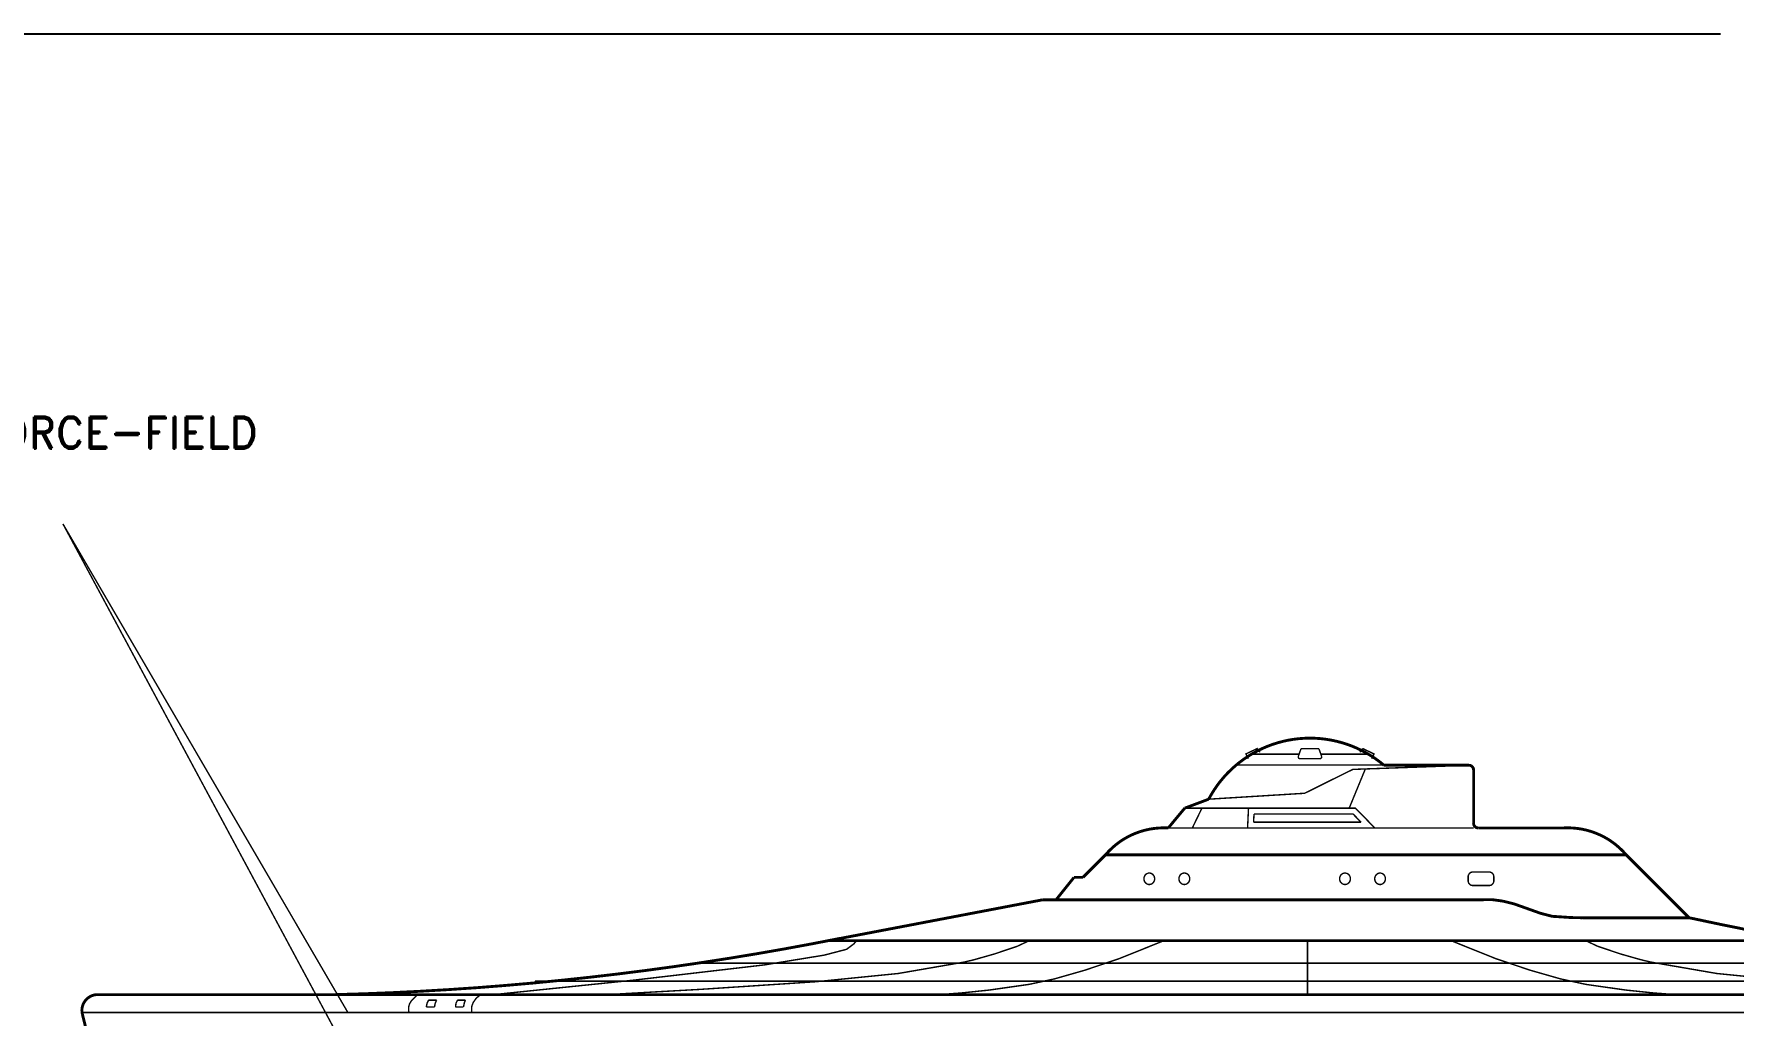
# Model space of a CAD drawing. Extents: x 0.8 to 42.3, y -0.1 to 32.5.
# Drawn here: x 16.12 to 23.71, y 9.27 to 13.65 of the extents above; entities that cross this region are included whole.
import ezdxf

# ---------------------------------------------------------------- set-up
doc = ezdxf.new("R2010")
doc.units = 0
doc.layers.add('AELBLOCK', color=7, linetype='CONTINUOUS')
doc.layers.add('SIDE', color=7, linetype='CONTINUOUS')
doc.styles.add('ROMANS', font='ROMAND')

msp = doc.modelspace()

# ---------------------------------------------------------------- linework, layer by layer
at = {"layer": 'AELBLOCK'}
msp.add_lwpolyline([(12.8442, 13.6515), (23.6504, 13.6515)], dxfattribs=at)
at = {"layer": 'SIDE'}
for points, const_width in [([(16.2495, 11.4644), (17.5218, 9.2829)], 0.00641), ([(17.4864, 9.1626), (16.2495, 11.4644)], 0.00641), ([(22.1468, 10.3876), (22.1281, 10.4026), (22.1087, 10.4168), (22.0886, 10.43), (22.0679, 10.4423), (22.0467, 10.4535), (22.025, 10.4638), (22.0028, 10.4731), (21.9803, 10.4813), (21.9573, 10.4884), (21.9341, 10.4944), (21.9105, 10.4994), (21.8868, 10.5032), (21.863, 10.5059), (21.839, 10.5075), (21.815, 10.508), (21.791, 10.5073), (21.767, 10.5055), (21.7432, 10.5026), (21.7195, 10.4986), (21.696, 10.4934), (21.6728, 10.4872), (21.6499, 10.4799), (21.6274, 10.4715), (21.6053, 10.462), (21.5837, 10.4516), (21.5625, 10.4401), (21.542, 10.4276), (21.5221, 10.4142), (21.5028, 10.3999), (21.4842, 10.3847), (21.4663, 10.3686), (21.4492, 10.3518), (21.433, 10.3341), (21.4175, 10.3157), (21.403, 10.2966), (21.3894, 10.2768), (21.3767, 10.2564), (21.3649, 10.2354)], 0.0128), ([(21.5418, 10.4164), (21.5311, 10.4374), (21.5815, 10.4614), (21.5944, 10.4449)], 0.00641), ([(21.7685, 10.4363), (21.556, 10.4363)], 0.00641), ([(21.765, 10.4219), (21.7647, 10.4235), (21.7648, 10.4251), (21.7651, 10.4267)], 0.00641), ([(21.765, 10.4219), (21.7657, 10.4204), (21.7666, 10.4191), (21.7678, 10.4179), (21.7692, 10.4171), (21.7708, 10.4166), (21.7724, 10.4164)], 0.00641), ([(21.7757, 10.4563), (21.7651, 10.4267)], 0.00641), ([(21.7724, 10.4164), (21.8619, 10.4164)], 0.00641), ([(21.7799, 10.4608), (21.7789, 10.4603), (21.7781, 10.4597), (21.7773, 10.459), (21.7767, 10.4582), (21.7761, 10.4573), (21.7757, 10.4563)], 0.00641), ([(21.7799, 10.4608), (21.7809, 10.4612), (21.7819, 10.4614), (21.7829, 10.4614)], 0.00641), ([(21.8514, 10.4614), (21.7829, 10.4614)], 0.00641), ([(21.857, 10.459), (21.8562, 10.4597), (21.8554, 10.4603), (21.8544, 10.4608), (21.8535, 10.4612), (21.8524, 10.4614), (21.8514, 10.4614)], 0.00641), ([(21.857, 10.459), (21.8577, 10.4582), (21.8582, 10.4573), (21.8586, 10.4563)], 0.00641), ([(21.8692, 10.4267), (21.8586, 10.4563)], 0.00641), ([(21.8665, 10.4179), (21.8651, 10.4171), (21.8636, 10.4166), (21.8619, 10.4164)], 0.00641), ([(21.8658, 10.4363), (22.0783, 10.4363)], 0.00641), ([(21.8665, 10.4179), (21.8677, 10.4191), (21.8686, 10.4204), (21.8693, 10.4219), (21.8696, 10.4235), (21.8695, 10.4251), (21.8692, 10.4267)], 0.00641), ([(22.0399, 10.4449), (22.0528, 10.4614)], 0.00641), ([(22.0528, 10.4614), (22.1032, 10.4374), (22.0926, 10.4164)], 0.00641), ([(22.0084, 10.3684), (21.7935, 10.2618), (21.3649, 10.2354)], 0.00641), ([(22.1468, 10.3876), (21.4875, 10.3876)], 0.00641), ([(21.9923, 10.1952), (22.0644, 10.3704)], 0.00641), ([(22.0084, 10.3684), (22.5265, 10.3868)], 0.00641), ([(22.1468, 10.3876), (22.5272, 10.3876)], 0.0128), ([(22.5449, 10.3768), (22.5427, 10.3797), (22.5401, 10.3823), (22.5371, 10.3843), (22.5337, 10.3858), (22.5301, 10.3866), (22.5265, 10.3868)], 0.0128), ([(22.5272, 10.3876), (22.5308, 10.3872), (22.5342, 10.3863), (22.5375, 10.3848), (22.5404, 10.3828), (22.5429, 10.3802), (22.545, 10.3773), (22.5465, 10.374), (22.5474, 10.3706), (22.5478, 10.367)], 0.00641), ([(22.5449, 10.3768), (22.5464, 10.3735), (22.5474, 10.3699), (22.5478, 10.3663)], 0.0128), ([(22.5478, 10.1275), (22.5478, 10.367)], 0.0128), ([(21.1846, 10.107), (21.2578, 10.1952)], 0.0128), ([(21.2578, 10.1952), (21.3649, 10.2354)], 0.0128), ([(21.2578, 10.1952), (22.0199, 10.1952), (22.1069, 10.107)], 0.00641), ([(21.3348, 10.1952), (21.292, 10.107)], 0.00641), ([(21.5386, 10.107), (21.5428, 10.1952)], 0.00641), ([(21.5655, 10.1326), (21.5673, 10.1696)], 0.00641), ([(21.5673, 10.1696), (22.0092, 10.1696)], 0.00641), ([(22.0456, 10.1326), (22.0092, 10.1696)], 0.00641), ([(21.0597, 10.0909), (21.0398, 10.0838), (21.0204, 10.0755), (21.0016, 10.066), (20.9833, 10.0554), (20.9658, 10.0436), (20.949, 10.0308), (20.9331, 10.017), (20.918, 10.0023), (20.9038, 9.9866)], 0.0128), ([(21.0597, 10.0909), (21.0799, 10.0968), (21.1005, 10.1014), (21.1214, 10.1047), (21.1424, 10.1068), (21.1635, 10.1075), (21.1845, 10.107)], 0.0128), ([(21.1846, 10.107), (22.5478, 10.107)], 0.00641), ([(22.0456, 10.1326), (21.5655, 10.1326)], 0.00641), ([(22.5477, 10.1275), (22.548, 10.1239), (22.549, 10.1205), (22.5505, 10.1172), (22.5525, 10.1143), (22.5551, 10.1118), (22.558, 10.1097), (22.5612, 10.1082), (22.5647, 10.1073), (22.5683, 10.107)], 0.0128), ([(22.5683, 10.107), (22.9487, 10.107)], 0.0128), ([(22.9487, 10.107), (22.9698, 10.1075), (22.9909, 10.1068), (23.0119, 10.1047), (23.0327, 10.1014), (23.0533, 10.0968), (23.0736, 10.0909), (23.0934, 10.0838), (23.1128, 10.0755), (23.1317, 10.066), (23.1499, 10.0554), (23.1674, 10.0436), (23.1842, 10.0308), (23.2002, 10.017), (23.2153, 10.0023), (23.2294, 9.9866)], 0.0128), ([(20.9038, 9.9866), (20.8036, 9.8864)], 0.0128), ([(23.2294, 9.9866), (20.9038, 9.9866)], 0.0128), ([(23.2294, 9.9866), (23.51, 9.706)], 0.0128), ([(20.7636, 9.8864), (20.6834, 9.7862)], 0.0128), ([(20.7636, 9.8864), (20.8036, 9.8864)], 0.0128), ([(21.0924, 9.9046), (21.0973, 9.9057), (21.1023, 9.9057), (21.1072, 9.9046), (21.1117, 9.9024), (21.1158, 9.8992), (21.1191, 9.8953), (21.1216, 9.8906), (21.1231, 9.8855), (21.1237, 9.8802), (21.1231, 9.8748), (21.1216, 9.8697), (21.1191, 9.8651), (21.1158, 9.8611), (21.1117, 9.8579), (21.1072, 9.8558), (21.1023, 9.8546), (21.0973, 9.8546), (21.0924, 9.8558), (21.0879, 9.8579), (21.0838, 9.8611), (21.0805, 9.8651), (21.078, 9.8697), (21.0764, 9.8748), (21.0759, 9.8802)], 0.00641), ([(21.0924, 9.9046), (21.0879, 9.9024), (21.0838, 9.8992), (21.0805, 9.8953), (21.078, 9.8906), (21.0764, 9.8855), (21.0759, 9.8802)], 0.00641), ([(21.2321, 9.8802), (21.2327, 9.8855), (21.2342, 9.8906), (21.2368, 9.8953), (21.2402, 9.8992), (21.2442, 9.9024), (21.2488, 9.9046), (21.2538, 9.9057), (21.2588, 9.9057), (21.2638, 9.9046), (21.2684, 9.9024), (21.2725, 9.8992), (21.2758, 9.8953), (21.2784, 9.8906), (21.2799, 9.8855), (21.2804, 9.8802), (21.2799, 9.8748), (21.2784, 9.8697), (21.2758, 9.8651), (21.2725, 9.8611), (21.2684, 9.8579), (21.2638, 9.8558), (21.2588, 9.8546), (21.2538, 9.8546), (21.2488, 9.8558), (21.2442, 9.8579), (21.2402, 9.8611), (21.2368, 9.8651), (21.2342, 9.8697), (21.2327, 9.8748), (21.2321, 9.8802)], 0.00641), ([(21.9811, 9.9046), (21.9762, 9.9057), (21.9711, 9.9057), (21.9662, 9.9046), (21.9616, 9.9024), (21.9575, 9.8992), (21.9541, 9.8953), (21.9516, 9.8906), (21.95, 9.8855), (21.9495, 9.8802), (21.95, 9.8748), (21.9516, 9.8697), (21.9541, 9.8651), (21.9575, 9.8611), (21.9616, 9.8579), (21.9662, 9.8558), (21.9711, 9.8546), (21.9762, 9.8546), (21.9811, 9.8558), (21.9857, 9.8579), (21.9898, 9.8611), (21.9932, 9.8651), (21.9957, 9.8697), (21.9972, 9.8748), (21.9978, 9.8802)], 0.00641), ([(21.9811, 9.9046), (21.9857, 9.9024), (21.9898, 9.8992), (21.9932, 9.8953), (21.9957, 9.8906), (21.9972, 9.8855), (21.9978, 9.8802)], 0.00641), ([(22.1376, 9.9046), (22.1327, 9.9057), (22.1277, 9.9057), (22.1228, 9.9046), (22.1182, 9.9024), (22.1142, 9.8992), (22.1108, 9.8953), (22.1084, 9.8906), (22.1068, 9.8855), (22.1063, 9.8802), (22.1068, 9.8748), (22.1084, 9.8697), (22.1108, 9.8651), (22.1142, 9.8611), (22.1182, 9.8579), (22.1228, 9.8558), (22.1277, 9.8546), (22.1327, 9.8546), (22.1376, 9.8558), (22.1421, 9.8579), (22.1462, 9.8611), (22.1495, 9.8651), (22.152, 9.8697), (22.1535, 9.8748), (22.154, 9.8802)], 0.00641), ([(22.1376, 9.9046), (22.1421, 9.9024), (22.1462, 9.8992), (22.1495, 9.8953), (22.152, 9.8906), (22.1535, 9.8855), (22.154, 9.8802)], 0.00641), ([(22.5261, 9.8994), (22.5245, 9.896), (22.5236, 9.8923), (22.5233, 9.8885)], 0.00641), ([(22.5233, 9.8718), (22.5233, 9.8885)], 0.00641), ([(22.5233, 9.8718), (22.5236, 9.868), (22.5245, 9.8644), (22.5261, 9.8609), (22.5281, 9.8578), (22.5307, 9.8551), (22.5337, 9.8529), (22.5369, 9.8513), (22.5404, 9.8504), (22.5441, 9.85)], 0.00641), ([(22.5261, 9.8994), (22.5281, 9.9025), (22.5307, 9.9052), (22.5337, 9.9074), (22.5369, 9.909), (22.5404, 9.91), (22.5441, 9.9103)], 0.00641), ([(22.6175, 9.9103), (22.5441, 9.9103)], 0.00641), ([(22.6383, 9.8885), (22.6379, 9.8923), (22.637, 9.896), (22.6355, 9.8994), (22.6334, 9.9025), (22.6308, 9.9052), (22.6279, 9.9074), (22.6246, 9.909), (22.6211, 9.91), (22.6175, 9.9103)], 0.00641), ([(22.6175, 9.85), (22.6211, 9.8504), (22.6246, 9.8513), (22.6279, 9.8529), (22.6308, 9.8551), (22.6334, 9.8578), (22.6355, 9.8609), (22.637, 9.8644), (22.6379, 9.868), (22.6383, 9.8718)], 0.00641), ([(22.6383, 9.8885), (22.6383, 9.8718)], 0.00641), ([(20.6233, 9.7862), (19.6664, 9.6036)], 0.0128), ([(20.6834, 9.7862), (20.6233, 9.7862)], 0.0128), ([(20.6597, 9.7862), (22.5712, 9.7862)], 0.0128), ([(22.5441, 9.85), (22.6175, 9.85)], 0.00641), ([(22.6296, 9.7871), (22.5712, 9.7862)], 0.0128), ([(22.6296, 9.7871), (22.6784, 9.7804)], 0.0128), ([(22.7283, 9.7681), (22.6784, 9.7804)], 0.0128), ([(22.7283, 9.7681), (22.8466, 9.726), (22.8988, 9.7125), (22.9846, 9.7069), (23.0341, 9.706)], 0.0128), ([(23.51, 9.706), (23.0341, 9.706)], 0.0128), ([(25.305, 9.4241), (25.166, 9.4386), (25.027, 9.4542), (24.8881, 9.4711), (24.7495, 9.4891), (24.611, 9.5084), (24.4726, 9.5289), (24.3345, 9.5506), (24.1965, 9.5735), (24.0588, 9.5976), (23.9212, 9.6229), (23.7839, 9.6494), (23.6469, 9.6772), (23.51, 9.7061)], 0.0128), ([(18.2232, 9.4037), (18.3484, 9.4146), (18.4735, 9.4268), (18.5984, 9.4401), (18.7232, 9.4546), (18.8479, 9.4703), (18.9724, 9.4872), (19.0968, 9.5053), (19.2209, 9.5246), (19.3449, 9.545), (19.4687, 9.5666), (19.5923, 9.5894), (19.7157, 9.6134)], 0.0128), ([(19.094, 9.3863), (19.6103, 9.4204), (19.9791, 9.4573), (20.2714, 9.5078), (20.3155, 9.5181), (20.4093, 9.5447), (20.5104, 9.5788), (20.5632, 9.6036)], 0.00641), ([(19.3808, 9.4955), (19.6485, 9.5392), (19.7482, 9.5652), (19.781, 9.5898)], 0.00641), ([(24.0142, 9.6036), (19.6664, 9.6036)], 0.0128), ([(19.781, 9.5898), (19.7933, 9.6036)], 0.00641), ([(20.2605, 9.3703), (20.3862, 9.3834), (20.5635, 9.4087), (20.6761, 9.4331), (20.8111, 9.4716), (20.9669, 9.5241), (21.1646, 9.6036)], 0.00641), ([(21.8061, 9.363), (21.8061, 9.6036)], 0.00641), ([(23.3518, 9.3703), (23.2261, 9.3834), (23.0487, 9.4087), (22.9362, 9.4331), (22.8011, 9.4716), (22.6454, 9.5241), (22.4476, 9.6036)], 0.00641), ([(23.049, 9.6036), (23.1018, 9.5788)], 0.00641), ([(23.2029, 9.5447), (23.1018, 9.5788)], 0.00641), ([(18.7949, 9.4272), (19.3808, 9.4955)], 0.00641), ([(24.6674, 9.5034), (19.0843, 9.5034)], 0.00641), ([(23.2029, 9.5447), (23.2967, 9.5181)], 0.00641), ([(23.2967, 9.5181), (23.3409, 9.5078)], 0.00641), ([(24.5183, 9.3863), (24.002, 9.4204), (23.6332, 9.4573), (23.3409, 9.5078)], 0.00641), ([(18.1739, 9.3631), (18.7949, 9.4272)], 0.00641), ([(25.1741, 9.4232), (18.3569, 9.4232)], 0.00641), ([(25.2554, 9.4232), (18.4382, 9.4232)], 0.00641), ([(16.3363, 9.2754), (16.3347, 9.2844), (16.3342, 9.2935), (16.335, 9.3026), (16.3369, 9.3116), (16.3399, 9.3202), (16.344, 9.3283), (16.3492, 9.3359), (16.3553, 9.3427), (16.3622, 9.3487), (16.3698, 9.3538), (16.378, 9.3578), (16.3867, 9.3607), (16.3957, 9.3625), (16.4048, 9.363)], 0.0128), ([(17.4704, 9.363), (16.4048, 9.363)], 0.0128), ([(18.2232, 9.4037), (18.0979, 9.3939), (17.9726, 9.3854), (17.8471, 9.378), (17.7216, 9.3718), (17.596, 9.3668), (17.4704, 9.3631)], 0.0128), ([(17.4704, 9.363), (26.1418, 9.363)], 0.0128), ([(17.8064, 9.3369), (17.7971, 9.3221), (17.7929, 9.3076)], 0.00641), ([(17.8336, 9.363), (17.8064, 9.3369)], 0.00641), ([(17.8822, 9.3383), (17.8752, 9.3246), (17.872, 9.3076)], 0.00641), ([(17.8809, 9.3383), (17.9176, 9.3383)], 0.00641), ([(17.9176, 9.3371), (17.8809, 9.3371)], 0.00641), ([(17.9176, 9.3383), (17.9109, 9.3221)], 0.00641), ([(18.0026, 9.3076), (18.0043, 9.3246), (18.0115, 9.3383)], 0.00641), ([(18.0102, 9.3383), (18.0468, 9.3383)], 0.00641), ([(18.0102, 9.3371), (18.0468, 9.3371)], 0.00641), ([(18.0468, 9.3383), (18.0416, 9.3263), (18.0379, 9.3076)], 0.00641), ([(18.0748, 9.2829), (18.0739, 9.3025), (18.0756, 9.3136), (18.0815, 9.328), (18.0951, 9.3475), (18.1145, 9.363)], 0.00641), ([(19.094, 9.3863), (18.6788, 9.363)], 0.00641), ([(20.2605, 9.3703), (20.1623, 9.363)], 0.00641), ([(23.3518, 9.3703), (23.45, 9.363)], 0.00641), ([(16.3363, 9.2754), (16.3843, 9.0837)], 0.0128), ([(16.3333, 9.2829), (27.295, 9.2829)], 0.00641), ([(17.7929, 9.3076), (17.7938, 9.2829)], 0.00641), ([(17.9087, 9.3076), (17.872, 9.3076)], 0.00641), ([(17.9109, 9.3221), (17.9087, 9.3076)], 0.00641), ([(18.0379, 9.3076), (18.0013, 9.3076)], 0.00641)]:
    msp.add_lwpolyline(points, dxfattribs=dict(at, const_width=const_width))

# ---------------------------------------------------------------- texts
at = {"layer": 'SIDE', "style": 'ROMANS'}
msp.add_text('PRIMARY FORCE-FIELD', height=0.14113, dxfattribs=at).set_placement((14.9601, 11.8016))

doc.saveas('drawing.dxf')
